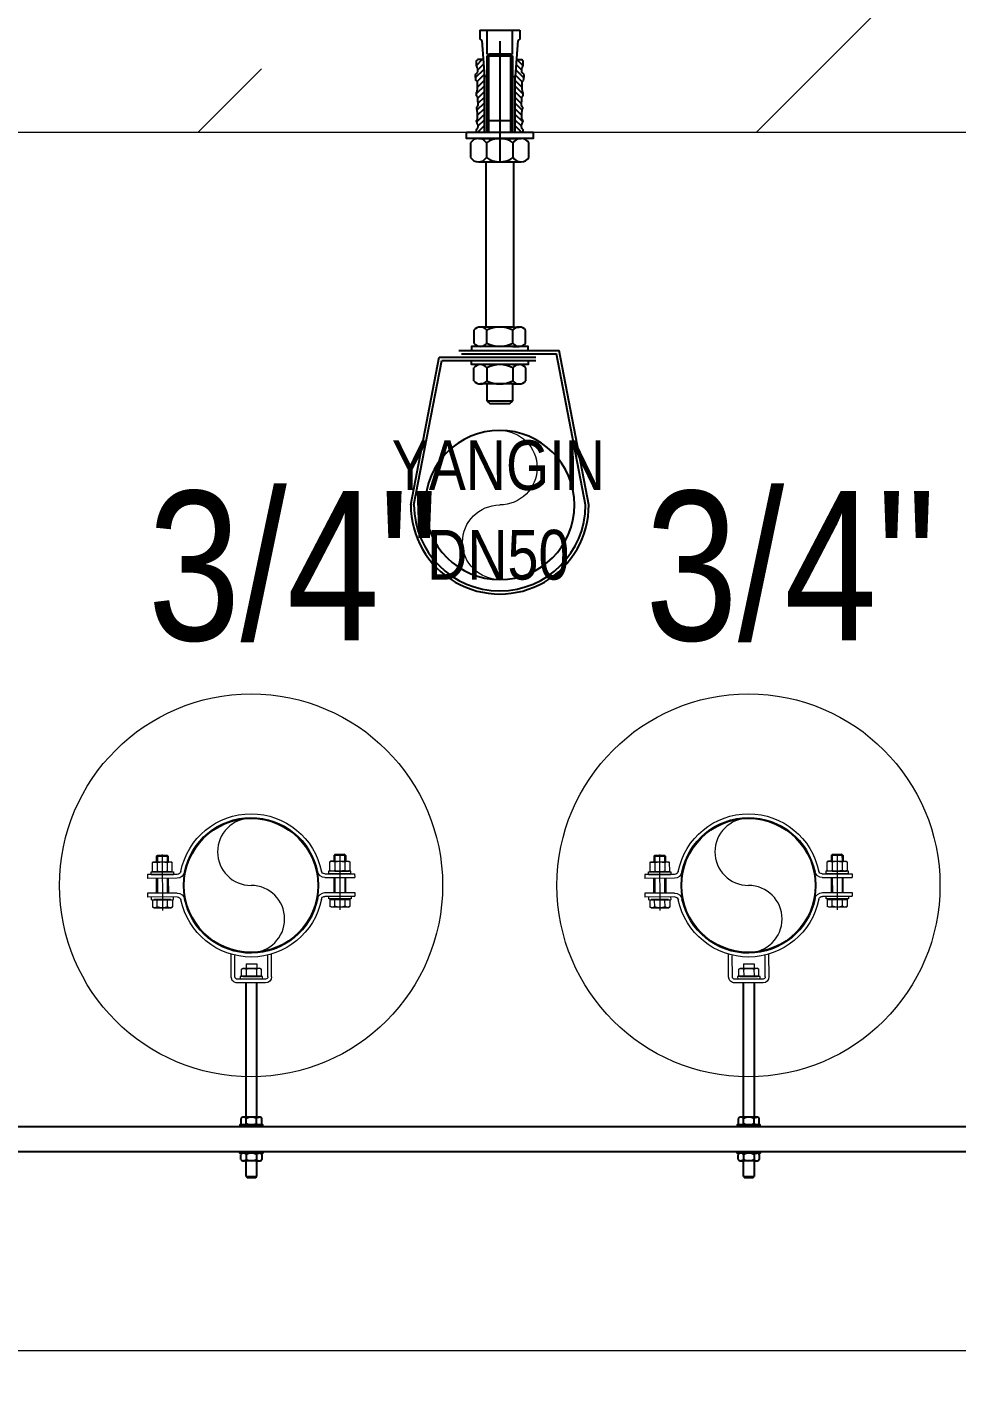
# Model space of a CAD drawing. Header units: centimetres. Extents: x 394264 to 551709, y 50011 to 59011.
# Drawn here: x 520442.4 to 520479.8, y 54952.6 to 55007.3 of the extents above; entities that cross this region are included whole.
import ezdxf
from ezdxf.enums import TextEntityAlignment as Align

# ---------------------------------------------------------------- set-up
doc = ezdxf.new("R2010")
doc.units = ezdxf.units.CM
doc.linetypes.add('DASHDOT', pattern=[25.4, 12.7, -6.35, 0, -6.35])
doc.linetypes.add('HIDDEN', pattern=[9.525, 6.35, -3.175])
doc.layers.get('0').update_dxf_attribs({"lineweight": 9})
for name, color, linetype, lineweight in [('-M-ISSO-FCU-IS', 241, '0-IG_LINE', 30), ('-M-ISSO-FCU-ISD', 81, '0-ID_LINE', 30), ('-M-YNGN-ZON4', 3, 'SP', 30), ('-PROFIL', 1, 'Continuous', 15), ('0-KRCN-MİMARİ-170326', 8, 'Continuous', 9), ('AS_TA_BETONARME', 5, 'Continuous', 9), ('AS_TA_TARAMA', 8, 'Continuous', 9)]:
    doc.layers.add(name, color=color, linetype=linetype, lineweight=lineweight)
for name, color, linetype in [('-M-ISSO-KELEPCE', 165, 'Continuous'), ('-M-PIPE HEATING RADIATOR RISER', 7, 'Continuous'), ('-M-SPRINKLER PIPE', 230, 'YANGIN'), ('-ROT', 7, 'Continuous'), ('-SOMUN+PUL', 1, 'Continuous'), ('0-KRCN-KELEPÇE', 165, 'Continuous'), ('_DPANTET-MP-05-90605', 8, 'Continuous'), ('T-DETAY-ASKI', 1, 'Continuous')]:
    doc.layers.add(name, color=color, linetype=linetype)
doc.styles.add('BORU', font='tahoma.ttf', dxfattribs={"width": 0.5})
doc.styles.add('CIZGI', font='tahoma.ttf', dxfattribs={"width": 0.8, "oblique": 20})
doc.styles.add('North service road proposed ac pipe sections$0$Standard', font='arial.ttf')
doc.styles.get("Standard").update_dxf_attribs({"font": 'arial.ttf'})
doc.linetypes.add('0-ID_LINE', pattern='A,100,-1.5,["ID",BORU,S=9,R=0,X=0,Y=-4.5],-15', length=116.5)
doc.linetypes.add('0-IG_LINE', pattern='A,100,-1.5,["IG",BORU,S=9,R=0,X=0,Y=-4.5],-15', length=116.5)
doc.linetypes.add('SP', pattern='A,2,-0.1,["SP",CIZGI,S=0.14,R=0.2,X=0,Y=-0.07],-0.255', length=2.355)
doc.linetypes.add('YANGIN', pattern='A,16,-0.2,["Y",Standard,S=1,R=0,X=-0.1,Y=-0.5],-1', length=17.2)

# ---------------------------------------------------------------- blocks, each defined once
blk = doc.blocks.new('G$CE936221F')
at = {"layer": 'AS_TA_TARAMA', "transparency": 33554687}
h = blk.add_hatch(dxfattribs=at)
h.set_pattern_fill('ANSI33', color=256, scale=2.5, angle=180)
h.set_pattern_definition([(45, (-451004.754, -85811.2), (-11.22532015, 11.22532015), []), (45, (-450993.529, -85811.2), (-11.22532015, 11.22532015), [7.9375, -3.96875])])
h.paths.add_polyline_path([(914, -450), (884, -450), (884, -25), (334, -25), (334, -450), (304, -450), (304, -500), (914, -500)])
h.paths.add_polyline_path([(844, -75), (844, -340), (374, -340), (374, -75)], flags=16)
h.paths.add_polyline_path([(374, -370), (844, -370), (844, -450), (374, -450)], flags=16)
h.paths.add_polyline_path([(664, -75), (634, -75), (634, -340), (664, -340)], flags=0)
at = {"layer": 'AS_TA_BETONARME'}
blk.add_lwpolyline([(374, -75), (844, -75), (844, -340), (374, -340)], close=True, dxfattribs=at)
blk = doc.blocks.new('*U90')
at = {"layer": '-M-PIPE HEATING RADIATOR RISER', "color": 8, "lineweight": 9}
blk.add_circle((0, 0), 3.85, dxfattribs=at)
at = {"layer": '-M-PIPE HEATING RADIATOR RISER', "color": 0, "lineweight": 25}
blk.add_circle((0, 0), 1.35, dxfattribs=at)
at = {"layer": '-M-PIPE HEATING RADIATOR RISER', "color": 8, "lineweight": 9}
for centre, start, end in [((0, 0.675), 90, 270), ((0, -0.675), 270, 90)]:
    blk.add_arc(centre, 0.675, start, end, dxfattribs=at)
blk = doc.blocks.new('*U88')
at = {"linetype": 'ByBlock', "lineweight": 15, "ltscale": 5}
for p, q in [((-1.904, 0.595), (-1.882, 0.618)), ((-1.904, 0.595), (-1.664, 0.595)), ((-1.882, 0.618), (-1.686, 0.618)), ((-1.686, 0.618), (-1.664, 0.595)), ((1.686, 0.618), (1.664, 0.595)), ((1.904, 0.595), (1.664, 0.595)), ((1.882, 0.618), (1.686, 0.618)), ((1.904, 0.595), (1.882, 0.618)), ((-2.009, 0.225), (-2.009, 0.279)), ((-2.009, 0.279), (-1.559, 0.279)), ((-1.967, 0.478), (-1.985, 0.468)), ((-1.985, 0.468), (-1.985, 0.29)), ((-1.967, 0.279), (-1.985, 0.29)), ((-1.884, 0.478), (-1.967, 0.478)), ((-1.884, 0.279), (-1.967, 0.279)), ((-1.683, 0.478), (-1.884, 0.478)), ((-1.884, 0.468), (-1.884, 0.29)), ((-1.683, 0.279), (-1.884, 0.279)), ((-1.683, 0.478), (-1.601, 0.478)), ((-1.683, 0.468), (-1.683, 0.29)), ((-1.683, 0.279), (-1.601, 0.279)), ((-1.601, 0.478), (-1.583, 0.468)), ((-1.601, 0.279), (-1.583, 0.29)), ((-1.583, 0.29), (-1.583, 0.468)), ((-1.559, 0.279), (-1.559, 0.225)), ((1.559, 0.279), (1.559, 0.225)), ((2.009, 0.279), (1.559, 0.279)), ((1.601, 0.478), (1.583, 0.468)), ((1.583, 0.29), (1.583, 0.468)), ((1.601, 0.279), (1.583, 0.29)), ((1.683, 0.478), (1.601, 0.478)), ((1.683, 0.279), (1.601, 0.279)), ((1.683, 0.478), (1.884, 0.478)), ((1.683, 0.468), (1.683, 0.29)), ((1.683, 0.279), (1.884, 0.279)), ((1.884, 0.478), (1.967, 0.478)), ((1.884, 0.468), (1.884, 0.29)), ((1.884, 0.279), (1.967, 0.279)), ((1.967, 0.478), (1.985, 0.468)), ((1.967, 0.279), (1.985, 0.29)), ((1.985, 0.468), (1.985, 0.29)), ((2.009, 0.225), (2.009, 0.279)), ((-2.009, -0.225), (-2.009, -0.279)), ((-1.559, -0.279), (-1.559, -0.225)), ((1.559, -0.279), (1.559, -0.225)), ((2.009, -0.225), (2.009, -0.279)), ((-2.009, -0.279), (-1.559, -0.279)), ((-1.583, -0.291), (-1.985, -0.291)), ((-1.985, -0.291), (-1.985, -0.428)), ((-1.956, -0.444), (-1.985, -0.428)), ((-1.612, -0.279), (-1.956, -0.279)), ((-1.956, -0.279), (-1.956, -0.291)), ((-1.956, -0.444), (-1.612, -0.444)), ((-1.888, -0.426), (-1.888, -0.291)), ((-1.68, -0.426), (-1.68, -0.291)), ((-1.612, -0.279), (-1.612, -0.291)), ((-1.612, -0.444), (-1.583, -0.428)), ((-1.583, -0.291), (-1.583, -0.428)), ((2.009, -0.279), (1.559, -0.279)), ((1.583, -0.291), (1.985, -0.291)), ((1.583, -0.291), (1.583, -0.428)), ((1.612, -0.444), (1.583, -0.428)), ((1.612, -0.279), (1.956, -0.279)), ((1.612, -0.279), (1.612, -0.291)), ((1.956, -0.444), (1.612, -0.444)), ((1.68, -0.426), (1.68, -0.291)), ((1.888, -0.426), (1.888, -0.291)), ((1.956, -0.279), (1.956, -0.291)), ((1.956, -0.444), (1.985, -0.428)), ((1.985, -0.291), (1.985, -0.428)), ((-0.225, -1.886), (-0.225, -1.832)), ((-0.225, -1.832), (0.225, -1.832)), ((-0.172, -1.667), (-0.201, -1.684)), ((-0.201, -1.82), (-0.201, -1.684)), ((0.201, -1.82), (-0.201, -1.82)), ((-0.172, -1.667), (0.172, -1.667)), ((-0.172, -1.832), (-0.172, -1.82)), ((0.172, -1.832), (-0.172, -1.832)), ((-0.104, -1.686), (-0.104, -1.82)), ((0.104, -1.686), (0.104, -1.82)), ((0.172, -1.667), (0.201, -1.684)), ((0.172, -1.832), (0.172, -1.82)), ((0.201, -1.82), (0.201, -1.684)), ((0.225, -1.832), (0.225, -1.886))]:
    blk.add_line(p, q, dxfattribs=at)
at = {"linetype": 'ByBlock', "lineweight": 15}
for p, q in [((-1.904, 0.595), (-1.904, 0.478)), ((-1.882, 0.618), (-1.882, 0.478)), ((-1.784, 0.63), (-1.784, -0.496)), ((-1.686, 0.618), (-1.686, 0.478)), ((-1.664, 0.595), (-1.664, 0.478)), ((1.664, 0.595), (1.664, 0.478)), ((1.686, 0.618), (1.686, 0.478)), ((1.784, 0.63), (1.784, -0.496)), ((1.882, 0.618), (1.882, 0.478)), ((1.904, 0.595), (1.904, 0.478)), ((-1.664, 0.478), (-1.904, 0.478)), ((1.664, 0.478), (1.904, 0.478)), ((-1.485, 0.225), (-2.083, 0.225)), ((-2.083, 0.225), (-2.083, 0.15)), ((-1.485, 0.15), (-2.083, 0.15)), ((-2.009, 0.225), (-1.559, 0.225)), ((1.485, 0.225), (2.083, 0.225)), ((1.485, 0.15), (2.083, 0.15)), ((2.009, 0.225), (1.559, 0.225)), ((2.083, 0.225), (2.083, 0.15)), ((-1.485, -0.15), (-2.083, -0.15)), ((-2.083, -0.15), (-2.083, -0.225)), ((-1.485, -0.225), (-2.083, -0.225)), ((1.485, -0.15), (2.083, -0.15)), ((1.485, -0.225), (2.083, -0.225)), ((2.083, -0.15), (2.083, -0.225)), ((-0.406, -1.841), (-0.406, -1.389)), ((-0.331, -1.841), (-0.331, -1.406)), ((0.331, -1.841), (0.331, -1.406)), ((0.406, -1.841), (0.406, -1.389)), ((-0.285, -1.886), (0.285, -1.886)), ((-0.285, -1.961), (0.285, -1.961))]:
    blk.add_line(p, q, dxfattribs=at)
at = {"linetype": 'ByBlock', "lineweight": 15, "ltscale": 0.1}
for p, q in [((-1.904, -0.155), (-1.904, 0.145)), ((-1.882, 0.145), (-1.882, -0.155)), ((-1.686, 0.145), (-1.686, -0.155)), ((-1.664, 0.145), (-1.664, -0.155)), ((1.664, 0.145), (1.664, -0.155)), ((1.686, 0.145), (1.686, -0.155)), ((1.882, 0.145), (1.882, -0.155)), ((1.904, -0.155), (1.904, 0.145))]:
    blk.add_line(p, q, dxfattribs=at)
at = {"linetype": 'Continuous', "lineweight": 15}
for p, q in [((-0.106, -1.576), (-0.106, -1.667)), ((0.106, -1.576), (0.106, -1.667))]:
    blk.add_line(p, q, dxfattribs=at)
at = {"lineweight": 15}
blk.add_line((0.106, -1.576), (-0.106, -1.576), dxfattribs=at)
at = {"linetype": 'ByBlock', "lineweight": 15}
for centre, radius, start, end in [((0, 0), 1.44, 11.3793, 169.0842), ((0, 0), 1.365, 11.3525, 168.6475), ((-1.485, 0.301), 0.0751, 270, 349.343), ((1.485, 0.301), 0.0751, 190.657, 270), ((-1.485, 0.301), 0.15, 270, 349.343), ((1.485, 0.301), 0.15, 190.657, 270), ((-1.485, -0.301), 0.15, 10.657, 90), ((-1.485, -0.301), 0.0751, 10.657, 90), ((0, 0), 1.365, 191.3525, 348.6475), ((1.485, -0.301), 0.15, 90, 169.343), ((1.485, -0.301), 0.0751, 90, 169.343), ((0, 0), 1.44, 191.3793, 348.6207), ((-0.285, -1.841), 0.12, 180, 270), ((-0.285, -1.841), 0.0451, 180, 270), ((0.285, -1.841), 0.0451, 270, 0), ((0.285, -1.841), 0.12, 270, 0)]:
    blk.add_arc(centre, radius, start, end, dxfattribs=at)
at = {"linetype": 'ByBlock', "lineweight": 15, "ltscale": 5}
for centre, radius, start, end in [((-1.935, 0.352), 0.126, 66.5785, 113.4215), ((-1.935, 0.406), 0.126, 246.5785, 293.4215), ((-1.784, -0.012), 0.49, 78.1657, 101.8343), ((-1.784, 0.77), 0.49, 258.1657, 281.8343), ((-1.633, 0.352), 0.126, 66.5785, 113.4215), ((-1.633, 0.406), 0.126, 246.5785, 293.4215), ((1.633, 0.352), 0.126, 66.5785, 113.4215), ((1.633, 0.406), 0.126, 246.5785, 293.4215), ((1.784, -0.012), 0.49, 78.1657, 101.8343), ((1.784, 0.77), 0.49, 258.1657, 281.8343), ((1.935, 0.352), 0.126, 66.5785, 113.4215), ((1.935, 0.406), 0.126, 246.5785, 293.4215), ((-1.937, -0.372), 0.0725, 228.0656, 311.9344), ((-1.784, -0.143), 0.301, 249.7925, 290.2075), ((-1.631, -0.372), 0.0725, 228.0656, 311.9344), ((1.631, -0.372), 0.0725, 228.0656, 311.9344), ((1.784, -0.143), 0.301, 249.7925, 290.2075), ((1.937, -0.372), 0.0725, 228.0656, 311.9344), ((-0.153, -1.74), 0.0725, 48.0656, 131.9344), ((0, -1.969), 0.301, 69.7925, 110.2075), ((0.153, -1.74), 0.0725, 48.0656, 131.9344)]:
    blk.add_arc(centre, radius, start, end, dxfattribs=at)
blk = doc.blocks.new('*U93')
at = {"layer": '-PROFIL', "linetype": 'Continuous'}
blk.add_line((-1.75, -82.713), (51.85, -82.713), dxfattribs=at)
at = {"layer": '-SOMUN+PUL'}
for p, q in [((-1.75, -78.213), (51.85, -78.213)), ((-1.75, -78.713), (51.85, -78.713))]:
    blk.add_line(p, q, dxfattribs=at)
blk = doc.blocks.new('*U99')
at = {"color": 0, "linetype": 'Continuous', "lineweight": 25}
blk.add_circle((0, 0), 3, dxfattribs=at)
at = {"color": 8, "linetype": 'Continuous', "lineweight": 5}
for centre, start, end in [((0, 1.5), 90, 270), ((0, -1.5), 270, 90)]:
    blk.add_arc(centre, 1.5, start, end, dxfattribs=at)
blk = doc.blocks.new('G$CC6CD354C')
at = {"linetype": 'HIDDEN', "ltscale": 3}
h = blk.add_hatch(dxfattribs=at)
h.set_pattern_fill('ANSI31', color=1, scale=1.285716, angle=90, style=0)
h.set_pattern_definition([(45, (49.41988, -725.72744), (0.113642327, -0.113642327), [])])
h.paths.add_polyline_path([(-0.621, 3.433), (-0.669, 4.103), (-0.68, 4.114), (-0.892, 4.114), (-0.892, 4.105), (-0.898, 4.099), (-0.904, 4.093), (-0.904, 4.087), (-0.922, 4.087), (-0.922, 4.081), (-0.928, 4.081), (-0.928, 4.07), (-0.934, 4.064), (-0.934, 3.863), (-0.928, 3.857), (-0.928, 3.84), (-0.916, 3.816), (-0.916, 3.804), (-0.91, 3.798), (-0.91, 3.792), (-0.904, 3.787), (-0.904, 3.781), (-0.898, 3.775), (-0.892, 3.769), (-0.892, 3.763), (-0.886, 3.757), (-0.886, 3.745), (-0.881, 3.739), (-0.881, 3.663), (-0.886, 3.639), (-0.886, 3.621), (-0.892, 3.61), (-0.892, 3.598), (-0.898, 3.598), (-0.898, 3.592), (-0.904, 3.586), (-0.916, 3.574), (-0.922, 3.568), (-0.928, 3.562), (-0.934, 3.557), (-0.939, 3.551), (-0.945, 3.551), (-0.945, 3.545), (-0.951, 3.545), (-0.957, 3.539), (-0.963, 3.533), (-0.969, 3.527), (-0.975, 3.521), (-0.975, 3.515), (-0.981, 3.509), (-0.981, 3.409), (-0.969, 3.386), (-0.969, 3.362), (-0.963, 3.356), (-0.963, 3.309), (-0.957, 3.303), (-0.957, 3.279), (-0.951, 3.274), (-0.951, 3.268), (-0.939, 3.256), (-0.916, 3.238), (-0.91, 3.238), (-0.904, 3.232), (-0.898, 3.226), (-0.898, 2.967), (-0.91, 2.825), (-0.916, 2.819), (-0.922, 2.814), (-0.922, 2.808), (-0.928, 2.808), (-0.928, 2.802), (-0.934, 2.796), (-0.934, 2.66), (-0.928, 2.66), (-0.928, 2.654), (-0.922, 2.648), (-0.922, 2.637), (-0.916, 2.631), (-0.916, 2.625), (-0.898, 2.625), (-0.898, 2.619), (-0.886, 2.59), (-0.881, 2.472), (-0.869, 2.354), (-0.869, 2.283), (-0.875, 2.277), (-0.875, 2.271), (-0.881, 2.265), (-0.881, 2.259), (-0.886, 2.253), (-0.892, 2.23), (-0.898, 2.224), (-0.904, 2.218), (-0.91, 2.218), (-0.916, 2.212), (-0.916, 2.206), (-0.922, 2.206), (-0.922, 2.124), (-0.91, 2.124), (-0.91, 2.118), (-0.904, 2.112), (-0.904, 2.088), (-0.892, 1.947), (-0.892, 1.74), (-0.898, 1.735), (-0.898, 1.705), (-0.904, 1.699), (-0.904, 1.693), (-0.916, 1.681), (-0.922, 1.676), (-0.928, 1.676), (-0.934, 1.67), (-0.934, 1.628), (-0.928, 1.617), (-0.928, 1.605), (-0.922, 1.605), (-0.922, 1.593), (-0.916, 1.587), (-0.916, 1.564), (-0.904, 1.54), (-0.898, 1.534), (-0.898, 1.522), (-0.892, 1.522), (-0.892, 1.516), (-0.886, 1.51), (-0.886, 1.505), (-0.881, 1.499), (-0.881, 1.493), (-0.875, 1.487), (-0.869, 1.487), (-0.869, 1.422), (-0.875, 1.422), (-0.875, 1.393), (-0.881, 1.387), (-0.881, 1.375), (-0.886, 1.363), (-0.886, 1.351), (-0.892, 1.351), (-0.892, 1.339), (-0.898, 1.339), (-0.904, 1.334), (-0.916, 1.322), (-0.922, 1.316), (-0.943, 1.295), (-0.943, 1.2), (-0.621, 1.2)])
h = blk.add_hatch(dxfattribs=at)
h.set_pattern_fill('ANSI31', color=1, scale=1.285716, angle=90, style=0)
h.set_pattern_definition([(135, (-49.82004, -725.72744), (-0.113642327, -0.113642327), [])])
h.paths.add_polyline_path([(0.621, 3.433), (0.669, 4.103), (0.68, 4.114), (0.892, 4.114), (0.892, 4.105), (0.898, 4.099), (0.904, 4.093), (0.904, 4.087), (0.922, 4.087), (0.922, 4.081), (0.928, 4.081), (0.928, 4.07), (0.934, 4.064), (0.934, 3.863), (0.928, 3.857), (0.928, 3.84), (0.916, 3.816), (0.916, 3.804), (0.91, 3.798), (0.91, 3.792), (0.904, 3.787), (0.904, 3.781), (0.898, 3.775), (0.892, 3.769), (0.892, 3.763), (0.886, 3.757), (0.886, 3.745), (0.881, 3.739), (0.881, 3.663), (0.886, 3.639), (0.886, 3.621), (0.892, 3.61), (0.892, 3.598), (0.898, 3.598), (0.898, 3.592), (0.904, 3.586), (0.916, 3.574), (0.922, 3.568), (0.928, 3.562), (0.934, 3.557), (0.939, 3.551), (0.945, 3.551), (0.945, 3.545), (0.951, 3.545), (0.957, 3.539), (0.963, 3.533), (0.969, 3.527), (0.975, 3.521), (0.975, 3.515), (0.981, 3.509), (0.981, 3.409), (0.969, 3.386), (0.969, 3.362), (0.963, 3.356), (0.963, 3.309), (0.957, 3.303), (0.957, 3.279), (0.951, 3.274), (0.951, 3.268), (0.939, 3.256), (0.916, 3.238), (0.91, 3.238), (0.904, 3.232), (0.898, 3.226), (0.898, 2.967), (0.91, 2.825), (0.916, 2.819), (0.922, 2.814), (0.922, 2.808), (0.928, 2.808), (0.928, 2.802), (0.934, 2.796), (0.934, 2.66), (0.928, 2.66), (0.928, 2.654), (0.922, 2.648), (0.922, 2.637), (0.916, 2.631), (0.916, 2.625), (0.898, 2.625), (0.898, 2.619), (0.886, 2.59), (0.881, 2.472), (0.869, 2.354), (0.869, 2.283), (0.875, 2.277), (0.875, 2.271), (0.881, 2.265), (0.881, 2.259), (0.886, 2.253), (0.892, 2.23), (0.898, 2.224), (0.904, 2.218), (0.91, 2.218), (0.916, 2.212), (0.916, 2.206), (0.922, 2.206), (0.922, 2.124), (0.91, 2.124), (0.91, 2.118), (0.904, 2.112), (0.904, 2.088), (0.892, 1.947), (0.892, 1.74), (0.898, 1.735), (0.898, 1.705), (0.904, 1.699), (0.904, 1.693), (0.916, 1.681), (0.922, 1.676), (0.928, 1.676), (0.934, 1.67), (0.934, 1.628), (0.928, 1.617), (0.928, 1.605), (0.922, 1.605), (0.922, 1.593), (0.916, 1.587), (0.916, 1.564), (0.904, 1.54), (0.898, 1.534), (0.898, 1.522), (0.892, 1.522), (0.892, 1.516), (0.886, 1.51), (0.886, 1.505), (0.881, 1.499), (0.881, 1.493), (0.875, 1.487), (0.869, 1.487), (0.869, 1.422), (0.875, 1.422), (0.875, 1.393), (0.881, 1.387), (0.881, 1.375), (0.886, 1.363), (0.886, 1.351), (0.892, 1.351), (0.892, 1.339), (0.898, 1.339), (0.904, 1.334), (0.916, 1.322), (0.922, 1.316), (0.943, 1.295), (0.943, 1.2), (0.621, 1.2)])
at = {"layer": '-ROT', "color": 9}
for p, q in [((-0.514, 4.266), (0.514, 4.266)), ((-0.443, 1.2), (-0.443, 4.338)), ((0.443, 1.2), (0.443, 4.338))]:
    blk.add_line(p, q, dxfattribs=at)
at = {"layer": '-SOMUN+PUL'}
for p, q in [((-1.173, 0.764), (-1.173, 0.179)), ((-0.856, 0.943), (0.856, 0.943)), ((-0.539, 0.764), (-0.539, 0.179)), ((0.539, 0.179), (0.539, 0.764)), ((1.173, 0.179), (1.173, 0.764)), ((-0.856, 0), (0.856, 0))]:
    blk.add_line(p, q, dxfattribs=at)
blk.add_lwpolyline([(-1.345, 1.2), (1.345, 1.2), (1.345, 0.943), (-1.345, 0.943)], close=True, dxfattribs=at)
for centre, radius, start, end in [((-0.856, 0.572), 0.371, 31.1053, 148.8947), ((0, 0.046), 0.898, 53.1316, 126.8684), ((0.856, 0.572), 0.371, 31.1053, 148.8947), ((-0.856, 0.371), 0.371, 211.1053, 328.8947), ((0, 0.897), 0.898, 233.1316, 306.8684), ((0.856, 0.371), 0.371, 211.1053, 328.8947)]:
    blk.add_arc(centre, radius, start, end, dxfattribs=at)
at = {"linetype": 'HIDDEN', "ltscale": 3}
for p, q in [((-0.808, 5.291), (-0.808, 4.935)), ((-0.808, 5.291), (0.808, 5.291)), ((-0.808, 4.935), (-0.724, 4.886)), ((-0.514, 4.338), (-0.514, 5.291)), ((0.514, 4.338), (0.514, 5.291)), ((0.808, 4.935), (0.724, 4.886)), ((0.808, 5.291), (0.808, 4.935)), ((-0.724, 4.886), (-0.621, 3.433)), ((0.724, 4.886), (0.621, 3.433)), ((-0.514, 3.433), (-0.621, 3.433)), ((0.514, 3.433), (0.621, 3.433)), ((0.514, 1.65), (-0.514, 1.65))]:
    blk.add_line(p, q, dxfattribs=at)
at = {"color": 9, "linetype": 'DASHDOT', "ltscale": 0.5}
blk.add_line((0, 4.852), (0, 0), dxfattribs=at)
at = {"color": 7, "linetype": 'HIDDEN', "ltscale": 3}
for p, q in [((-0.934, 4.064), (-0.928, 4.07)), ((-0.934, 3.863), (-0.934, 4.064)), ((-0.928, 3.857), (-0.934, 3.863)), ((-0.928, 4.081), (-0.922, 4.081)), ((-0.928, 4.07), (-0.928, 4.081)), ((-0.928, 3.84), (-0.928, 3.857)), ((-0.916, 3.816), (-0.928, 3.84)), ((-0.922, 4.087), (-0.904, 4.087)), ((-0.922, 4.081), (-0.922, 4.087)), ((-0.904, 4.093), (-0.898, 4.099)), ((-0.904, 4.087), (-0.904, 4.093)), ((-0.898, 4.099), (-0.892, 4.105)), ((-0.669, 4.114), (-0.892, 4.114)), ((-0.892, 4.105), (-0.892, 4.114)), ((0.669, 4.114), (0.892, 4.114)), ((0.892, 4.105), (0.892, 4.114)), ((0.898, 4.099), (0.892, 4.105)), ((0.904, 4.093), (0.898, 4.099)), ((0.904, 4.087), (0.904, 4.093)), ((0.922, 4.087), (0.904, 4.087)), ((0.916, 3.816), (0.928, 3.84)), ((0.922, 4.081), (0.922, 4.087)), ((0.928, 4.081), (0.922, 4.081)), ((0.928, 4.07), (0.928, 4.081)), ((0.934, 4.064), (0.928, 4.07)), ((0.928, 3.857), (0.934, 3.863)), ((0.928, 3.84), (0.928, 3.857)), ((0.934, 3.863), (0.934, 4.064)), ((-0.981, 3.509), (-0.975, 3.515)), ((-0.981, 3.409), (-0.981, 3.509)), ((-0.969, 3.386), (-0.981, 3.409)), ((-0.969, 3.386), (-0.981, 3.409)), ((-0.975, 3.521), (-0.969, 3.527)), ((-0.975, 3.521), (-0.969, 3.527)), ((-0.975, 3.515), (-0.975, 3.521)), ((-0.969, 3.527), (-0.963, 3.533)), ((-0.969, 3.527), (-0.963, 3.533)), ((-0.969, 3.362), (-0.969, 3.386)), ((-0.969, 3.362), (-0.969, 3.386)), ((-0.963, 3.356), (-0.969, 3.362)), ((-0.963, 3.356), (-0.969, 3.362)), ((-0.963, 3.533), (-0.957, 3.539)), ((-0.963, 3.533), (-0.957, 3.539)), ((-0.963, 3.309), (-0.963, 3.356)), ((-0.963, 3.309), (-0.963, 3.356)), ((-0.957, 3.303), (-0.963, 3.309)), ((-0.957, 3.303), (-0.963, 3.309)), ((-0.957, 3.539), (-0.951, 3.545)), ((-0.957, 3.539), (-0.951, 3.545)), ((-0.957, 3.279), (-0.957, 3.303)), ((-0.957, 3.279), (-0.957, 3.303)), ((-0.951, 3.274), (-0.957, 3.279)), ((-0.951, 3.274), (-0.957, 3.279)), ((-0.951, 3.545), (-0.945, 3.545)), ((-0.951, 3.545), (-0.945, 3.545)), ((-0.945, 3.551), (-0.939, 3.551)), ((-0.945, 3.545), (-0.945, 3.551)), ((-0.945, 3.551), (-0.939, 3.551)), ((-0.945, 3.545), (-0.945, 3.551)), ((-0.939, 3.551), (-0.934, 3.557)), ((-0.939, 3.551), (-0.934, 3.557)), ((-0.934, 3.557), (-0.928, 3.562)), ((-0.934, 3.557), (-0.928, 3.562)), ((-0.928, 3.562), (-0.922, 3.568)), ((-0.928, 3.562), (-0.922, 3.568)), ((-0.922, 3.568), (-0.916, 3.574)), ((-0.916, 3.804), (-0.916, 3.816)), ((-0.91, 3.798), (-0.916, 3.804)), ((-0.916, 3.574), (-0.904, 3.586)), ((-0.91, 3.792), (-0.91, 3.798)), ((-0.904, 3.787), (-0.91, 3.792)), ((-0.904, 3.781), (-0.904, 3.787)), ((-0.898, 3.775), (-0.904, 3.781)), ((-0.904, 3.586), (-0.898, 3.592)), ((-0.892, 3.769), (-0.898, 3.775)), ((-0.898, 3.598), (-0.892, 3.598)), ((-0.898, 3.592), (-0.898, 3.598)), ((-0.892, 3.763), (-0.892, 3.769)), ((-0.886, 3.757), (-0.892, 3.763)), ((-0.892, 3.61), (-0.886, 3.621)), ((-0.892, 3.598), (-0.892, 3.61)), ((-0.886, 3.745), (-0.886, 3.757)), ((-0.881, 3.739), (-0.886, 3.745)), ((-0.886, 3.639), (-0.881, 3.663)), ((-0.886, 3.621), (-0.886, 3.639)), ((-0.881, 3.663), (-0.881, 3.739)), ((-0.621, 1.2), (-0.621, 3.433)), ((-0.621, 3.433), (-0.621, 1.2)), ((-0.621, 1.2), (-0.621, 3.433)), ((0.621, 1.2), (0.621, 3.433)), ((0.881, 3.739), (0.886, 3.745)), ((0.881, 3.663), (0.881, 3.739)), ((0.886, 3.639), (0.881, 3.663)), ((0.886, 3.757), (0.892, 3.763)), ((0.886, 3.745), (0.886, 3.757)), ((0.886, 3.621), (0.886, 3.639)), ((0.892, 3.61), (0.886, 3.621)), ((0.892, 3.769), (0.898, 3.775)), ((0.892, 3.763), (0.892, 3.769)), ((0.892, 3.598), (0.892, 3.61)), ((0.898, 3.598), (0.892, 3.598)), ((0.898, 3.775), (0.904, 3.781)), ((0.898, 3.592), (0.898, 3.598)), ((0.904, 3.586), (0.898, 3.592)), ((0.904, 3.787), (0.91, 3.792)), ((0.904, 3.781), (0.904, 3.787)), ((0.916, 3.574), (0.904, 3.586)), ((0.91, 3.798), (0.916, 3.804)), ((0.91, 3.792), (0.91, 3.798)), ((0.916, 3.804), (0.916, 3.816)), ((0.922, 3.568), (0.916, 3.574)), ((0.928, 3.562), (0.922, 3.568)), ((0.934, 3.557), (0.928, 3.562)), ((0.939, 3.551), (0.934, 3.557)), ((0.945, 3.551), (0.939, 3.551)), ((0.945, 3.545), (0.945, 3.551)), ((0.951, 3.545), (0.945, 3.545)), ((0.957, 3.539), (0.951, 3.545)), ((0.951, 3.274), (0.957, 3.279)), ((0.963, 3.533), (0.957, 3.539)), ((0.957, 3.303), (0.963, 3.309)), ((0.957, 3.279), (0.957, 3.303)), ((0.969, 3.527), (0.963, 3.533)), ((0.963, 3.356), (0.969, 3.362)), ((0.963, 3.309), (0.963, 3.356)), ((0.975, 3.521), (0.969, 3.527)), ((0.969, 3.386), (0.981, 3.409)), ((0.969, 3.362), (0.969, 3.386)), ((0.975, 3.515), (0.975, 3.521)), ((0.981, 3.509), (0.975, 3.515)), ((0.981, 3.409), (0.981, 3.509)), ((-0.951, 3.268), (-0.951, 3.274)), ((-0.951, 3.268), (-0.951, 3.274)), ((-0.939, 3.256), (-0.951, 3.268)), ((-0.939, 3.256), (-0.951, 3.268)), ((-0.916, 3.238), (-0.939, 3.256)), ((-0.916, 3.238), (-0.939, 3.256)), ((-0.934, 2.796), (-0.928, 2.802)), ((-0.934, 2.66), (-0.934, 2.796)), ((-0.928, 2.808), (-0.922, 2.808)), ((-0.928, 2.802), (-0.928, 2.808)), ((-0.922, 2.814), (-0.916, 2.819)), ((-0.922, 2.808), (-0.922, 2.814)), ((-0.91, 3.238), (-0.916, 3.238)), ((-0.91, 3.238), (-0.916, 3.238)), ((-0.916, 2.819), (-0.91, 2.825)), ((-0.904, 3.232), (-0.91, 3.238)), ((-0.904, 3.232), (-0.91, 3.238)), ((-0.91, 2.825), (-0.898, 2.967)), ((-0.898, 3.226), (-0.904, 3.232)), ((-0.898, 3.226), (-0.904, 3.232)), ((-0.898, 2.967), (-0.898, 3.226)), ((-0.898, 2.967), (-0.898, 3.226)), ((0.898, 3.226), (0.904, 3.232)), ((0.898, 2.967), (0.898, 3.226)), ((0.91, 2.825), (0.898, 2.967)), ((0.904, 3.232), (0.91, 3.238)), ((0.91, 3.238), (0.916, 3.238)), ((0.916, 2.819), (0.91, 2.825)), ((0.916, 3.238), (0.939, 3.256)), ((0.922, 2.814), (0.916, 2.819)), ((0.922, 2.808), (0.922, 2.814)), ((0.928, 2.808), (0.922, 2.808)), ((0.928, 2.802), (0.928, 2.808)), ((0.934, 2.796), (0.928, 2.802)), ((0.934, 2.66), (0.934, 2.796)), ((0.939, 3.256), (0.951, 3.268)), ((0.951, 3.268), (0.951, 3.274)), ((-0.928, 2.66), (-0.934, 2.66)), ((-0.928, 2.654), (-0.928, 2.66)), ((-0.922, 2.648), (-0.928, 2.654)), ((-0.922, 2.637), (-0.922, 2.648)), ((-0.916, 2.631), (-0.922, 2.637)), ((-0.922, 2.206), (-0.916, 2.206)), ((-0.922, 2.124), (-0.922, 2.206)), ((-0.916, 2.625), (-0.916, 2.631)), ((-0.898, 2.625), (-0.916, 2.625)), ((-0.916, 2.212), (-0.91, 2.218)), ((-0.916, 2.206), (-0.916, 2.212)), ((-0.91, 2.218), (-0.904, 2.218)), ((-0.904, 2.218), (-0.898, 2.224)), ((-0.898, 2.619), (-0.898, 2.625)), ((-0.886, 2.59), (-0.898, 2.619)), ((-0.898, 2.224), (-0.892, 2.23)), ((-0.892, 2.23), (-0.886, 2.253)), ((-0.881, 2.472), (-0.886, 2.59)), ((-0.886, 2.253), (-0.881, 2.259)), ((-0.869, 2.354), (-0.881, 2.472)), ((-0.881, 2.265), (-0.875, 2.271)), ((-0.881, 2.259), (-0.881, 2.265)), ((-0.875, 2.277), (-0.869, 2.283)), ((-0.875, 2.271), (-0.875, 2.277)), ((-0.869, 2.283), (-0.869, 2.354)), ((0.869, 2.354), (0.881, 2.472)), ((0.869, 2.283), (0.869, 2.354)), ((0.875, 2.277), (0.869, 2.283)), ((0.875, 2.271), (0.875, 2.277)), ((0.881, 2.265), (0.875, 2.271)), ((0.881, 2.472), (0.886, 2.59)), ((0.881, 2.259), (0.881, 2.265)), ((0.886, 2.253), (0.881, 2.259)), ((0.886, 2.59), (0.898, 2.619)), ((0.892, 2.23), (0.886, 2.253)), ((0.898, 2.224), (0.892, 2.23)), ((0.898, 2.619), (0.898, 2.625)), ((0.898, 2.625), (0.916, 2.625)), ((0.904, 2.218), (0.898, 2.224)), ((0.91, 2.218), (0.904, 2.218)), ((0.916, 2.212), (0.91, 2.218)), ((0.916, 2.631), (0.922, 2.637)), ((0.916, 2.625), (0.916, 2.631)), ((0.916, 2.206), (0.916, 2.212)), ((0.922, 2.206), (0.916, 2.206)), ((0.922, 2.648), (0.928, 2.654)), ((0.922, 2.637), (0.922, 2.648)), ((0.922, 2.124), (0.922, 2.206)), ((0.928, 2.654), (0.928, 2.66)), ((0.928, 2.66), (0.934, 2.66)), ((-0.934, 1.67), (-0.928, 1.676)), ((-0.934, 1.628), (-0.934, 1.67)), ((-0.928, 1.676), (-0.922, 1.676)), ((-0.91, 2.124), (-0.922, 2.124)), ((-0.922, 1.676), (-0.916, 1.681)), ((-0.916, 1.681), (-0.904, 1.693)), ((-0.91, 2.118), (-0.91, 2.124)), ((-0.904, 2.112), (-0.91, 2.118)), ((-0.904, 2.088), (-0.904, 2.112)), ((-0.892, 1.947), (-0.904, 2.088)), ((-0.904, 1.699), (-0.898, 1.705)), ((-0.904, 1.693), (-0.904, 1.699)), ((-0.898, 1.735), (-0.892, 1.74)), ((-0.898, 1.705), (-0.898, 1.735)), ((-0.892, 1.74), (-0.892, 1.947)), ((0.892, 1.947), (0.904, 2.088)), ((0.892, 1.74), (0.892, 1.947)), ((0.898, 1.735), (0.892, 1.74)), ((0.898, 1.705), (0.898, 1.735)), ((0.904, 1.699), (0.898, 1.705)), ((0.904, 2.112), (0.91, 2.118)), ((0.904, 2.088), (0.904, 2.112)), ((0.904, 1.693), (0.904, 1.699)), ((0.916, 1.681), (0.904, 1.693)), ((0.91, 2.118), (0.91, 2.124)), ((0.91, 2.124), (0.922, 2.124)), ((0.922, 1.676), (0.916, 1.681)), ((0.928, 1.676), (0.922, 1.676)), ((0.934, 1.67), (0.928, 1.676)), ((0.934, 1.628), (0.934, 1.67)), ((-0.943, 1.295), (-0.922, 1.316)), ((-0.943, 1.2), (-0.943, 1.295)), ((-0.928, 1.617), (-0.934, 1.628)), ((-0.928, 1.605), (-0.928, 1.617)), ((-0.922, 1.605), (-0.928, 1.605)), ((-0.922, 1.593), (-0.922, 1.605)), ((-0.916, 1.587), (-0.922, 1.593)), ((-0.922, 1.316), (-0.916, 1.322)), ((-0.916, 1.564), (-0.916, 1.587)), ((-0.904, 1.54), (-0.916, 1.564)), ((-0.916, 1.322), (-0.904, 1.334)), ((-0.898, 1.534), (-0.904, 1.54)), ((-0.904, 1.334), (-0.898, 1.339)), ((-0.898, 1.522), (-0.898, 1.534)), ((-0.892, 1.522), (-0.898, 1.522)), ((-0.898, 1.339), (-0.892, 1.339)), ((-0.892, 1.516), (-0.892, 1.522)), ((-0.886, 1.51), (-0.892, 1.516)), ((-0.892, 1.351), (-0.886, 1.351)), ((-0.892, 1.339), (-0.892, 1.351)), ((-0.886, 1.505), (-0.886, 1.51)), ((-0.881, 1.499), (-0.886, 1.505)), ((-0.886, 1.363), (-0.881, 1.375)), ((-0.886, 1.351), (-0.886, 1.363)), ((-0.881, 1.493), (-0.881, 1.499)), ((-0.875, 1.487), (-0.881, 1.493)), ((-0.881, 1.387), (-0.875, 1.393)), ((-0.881, 1.375), (-0.881, 1.387)), ((-0.869, 1.487), (-0.875, 1.487)), ((-0.875, 1.422), (-0.869, 1.422)), ((-0.875, 1.393), (-0.875, 1.422)), ((-0.869, 1.422), (-0.869, 1.487)), ((0.869, 1.422), (0.869, 1.487)), ((0.869, 1.487), (0.875, 1.487)), ((0.875, 1.422), (0.869, 1.422)), ((0.875, 1.487), (0.881, 1.493)), ((0.875, 1.393), (0.875, 1.422)), ((0.881, 1.387), (0.875, 1.393)), ((0.881, 1.499), (0.886, 1.505)), ((0.881, 1.493), (0.881, 1.499)), ((0.881, 1.375), (0.881, 1.387)), ((0.886, 1.363), (0.881, 1.375)), ((0.886, 1.51), (0.892, 1.516)), ((0.886, 1.505), (0.886, 1.51)), ((0.886, 1.351), (0.886, 1.363)), ((0.892, 1.351), (0.886, 1.351)), ((0.892, 1.516), (0.892, 1.522)), ((0.892, 1.522), (0.898, 1.522)), ((0.892, 1.339), (0.892, 1.351)), ((0.898, 1.339), (0.892, 1.339)), ((0.898, 1.534), (0.904, 1.54)), ((0.898, 1.522), (0.898, 1.534)), ((0.904, 1.334), (0.898, 1.339)), ((0.904, 1.54), (0.916, 1.564)), ((0.916, 1.322), (0.904, 1.334)), ((0.916, 1.587), (0.922, 1.593)), ((0.916, 1.564), (0.916, 1.587)), ((0.922, 1.316), (0.916, 1.322)), ((0.922, 1.593), (0.922, 1.605)), ((0.922, 1.605), (0.928, 1.605)), ((0.943, 1.295), (0.922, 1.316)), ((0.928, 1.617), (0.934, 1.628)), ((0.928, 1.605), (0.928, 1.617)), ((0.943, 1.2), (0.943, 1.295))]:
    blk.add_line(p, q, dxfattribs=at)
at = {"color": 0}
for p, q in [((-0.669, 4.103), (-0.68, 4.114)), ((0.669, 4.103), (0.68, 4.114))]:
    blk.add_line(p, q, dxfattribs=at)
for p, q in [((-0.514, 1.2), (-0.514, 4.266)), ((0.514, 4.266), (0.514, 1.2))]:
    blk.add_line(p, q)
at = {"layer": '_DPANTET-MP-05-90605'}
for p, q in [((-0.443, 4.338), (-0.514, 4.266)), ((0.443, 4.338), (-0.443, 4.338)), ((0.514, 4.266), (0.443, 4.338))]:
    blk.add_line(p, q, dxfattribs=at)
blk = doc.blocks.new('*U96')
at = {"layer": 'T-DETAY-ASKI', "linetype": 'ByBlock'}
for p, q in [((-0.55, -46.936, 0), (-0.55, -40.291, 0)), ((0.55, -40.291, 0), (0.55, -46.936, 0)), ((-0.519, -46.936, 0), (-0.779, -46.936, 0)), ((0.52, -46.936, 0), (-0.519, -46.936, 0)), ((0.52, -46.936, 0), (0.78, -46.936, 0)), ((-1.039, -47.066, 0), (-1.039, -47.586, 0)), ((-0.519, -47.586, 0), (-0.519, -47.066, 0)), ((0.52, -47.586, 0), (0.52, -47.066, 0)), ((1.04, -47.586, 0), (1.04, -47.066, 0)), ((-1.646, -47.878, 0), (2.387, -47.878, 0)), ((-1.54, -48.012, 0), (2.281, -48.012, 0)), ((-0.519, -47.716, 0), (-0.779, -47.716, 0)), ((0.52, -47.716, 0), (-0.519, -47.716, 0)), ((0.52, -47.716, 0), (0.78, -47.716, 0)), ((3.45, -54.091, 0), (2.281, -48.012, 0)), ((3.58, -54.079, 0), (2.387, -47.878, 0)), ((-3.58, -54.079, 0), (-2.437, -48.146, 0)), ((-3.45, -54.091, 0), (-2.33, -48.28, 0)), ((-2.437, -48.146, 0), (1.45, -48.146, 0)), ((-2.33, -48.28, 0), (1.45, -48.28, 0)), ((-1.039, -49.092, 0), (-1.039, -48.572, 0)), ((-0.52, -48.442, 0), (-0.78, -48.442, 0)), ((0.52, -48.442, 0), (-0.52, -48.442, 0)), ((-0.52, -48.572, 0), (-0.52, -49.092, 0)), ((0.52, -48.442, 0), (0.78, -48.442, 0)), ((0.52, -48.572, 0), (0.52, -49.092, 0)), ((1.039, -48.572, 0), (1.039, -49.092, 0)), ((-0.52, -49.222, 0), (-0.78, -49.222, 0)), ((0.52, -49.222, 0), (-0.52, -49.222, 0)), ((-0.52, -49.222, 0), (-0.52, -49.898, 0)), ((0.52, -49.898, 0), (0.52, -49.222, 0)), ((0.52, -49.222, 0), (0.78, -49.222, 0)), ((-0.52, -49.898, 0), (0.52, -49.898, 0)), ((-0.52, -49.898, 0), (-0.39, -50.028, 0)), ((0.39, -50.028, 0), (-0.39, -50.028, 0)), ((0.39, -50.028, 0), (0.52, -49.898, 0))]:
    blk.add_line(p, q, dxfattribs=at)
at = {"layer": 'T-DETAY-ASKI', "linetype": 'ByBlock', "elevation": 0}
for points in [[(1.135, -47.878), (1.135, -47.716), (-1.135, -47.716), (-1.135, -47.878)], [(1.135, -48.28), (1.135, -48.442), (-1.135, -48.442), (-1.135, -48.28)]]:
    blk.add_lwpolyline(points, close=True, dxfattribs=at)
at = {"layer": 'T-DETAY-ASKI', "linetype": 'ByBlock'}
for centre, radius, start, end in [((-0.779, -47.261, 0), 0.325, 36.8699, 143.1301), ((0, -48.04, 0), 1.104, 61.9275, 118.0725), ((0.78, -47.261, 0), 0.325, 36.8699, 143.1301), ((-0.779, -47.391, 0), 0.325, 216.8699, 323.1301), ((0, -46.611, 0), 1.104, 241.9275, 298.0725), ((0.78, -47.391, 0), 0.325, 216.8699, 323.1301), ((-0.78, -48.767, 0), 0.325, 36.8699, 143.1301), ((0, -49.547, 0), 1.104, 61.9275, 118.0725), ((0.78, -48.767, 0), 0.325, 36.8699, 143.1301), ((-0.78, -48.897, 0), 0.325, 216.8699, 323.1301), ((0, -48.118, 0), 1.104, 241.9275, 298.0725), ((0.78, -48.897, 0), 0.325, 216.8699, 323.1301), ((0, -54.091, 0), 3.58, 179.7996, 0.2001), ((0, -54.091, 0), 3.45, 180, 0)]:
    blk.add_arc(centre, radius, start, end, dxfattribs=at)
at = {"layer": 'T-DETAY-ASKI', "color": 7, "linetype": 'ByBlock'}
blk.add_blockref('G$CC6CD354C', (0, -40.291), dxfattribs=at)

msp = doc.modelspace()

# ---------------------------------------------------------------- linework, layer by layer
at = {"layer": '0-KRCN-KELEPÇE'}
for p, q in [((520451.239, 54963.445, 0.003), (520451.239, 54968.839, -0.004)), ((520451.661, 54968.841, -0.004), (520451.661, 54963.445, 0.003)), ((520471.239, 54963.445, 0.003), (520471.239, 54968.839, -0.004)), ((520471.661, 54968.841, -0.004), (520471.661, 54963.445, 0.003)), ((520451.028, 54963.393, 0.003), (520451.028, 54963.181, 0.003)), ((520451.239, 54963.445, 0.003), (520451.134, 54963.445, 0.003)), ((520451.661, 54963.445, 0.003), (520451.239, 54963.445, 0.003)), ((520451.239, 54963.181, 0.003), (520451.239, 54963.393, 0.003)), ((520451.661, 54963.445, 0.003), (520451.767, 54963.445, 0.003)), ((520451.661, 54963.181, 0.003), (520451.661, 54963.393, 0.003)), ((520451.873, 54963.181, 0.003), (520451.873, 54963.393, 0.003)), ((520471.028, 54963.393, 0.003), (520471.028, 54963.181, 0.003)), ((520471.239, 54963.445, 0.003), (520471.134, 54963.445, 0.003)), ((520471.661, 54963.445, 0.003), (520471.239, 54963.445, 0.003)), ((520471.239, 54963.181, 0.003), (520471.239, 54963.393, 0.003)), ((520471.661, 54963.445, 0.003), (520471.767, 54963.445, 0.003)), ((520471.661, 54963.181, 0.003), (520471.661, 54963.393, 0.003)), ((520471.873, 54963.181, 0.003), (520471.873, 54963.393, 0.003)), ((520451.239, 54963.129, 0.003), (520451.134, 54963.129, 0.003)), ((520451.661, 54963.129, 0.003), (520451.239, 54963.129, 0.003)), ((520451.661, 54963.129, 0.003), (520451.767, 54963.129, 0.003)), ((520471.239, 54963.129, 0.003), (520471.134, 54963.129, 0.003)), ((520471.661, 54963.129, 0.003), (520471.239, 54963.129, 0.003)), ((520471.661, 54963.129, 0.003), (520471.767, 54963.129, 0.003)), ((520451.028, 54961.733, 0.005), (520451.028, 54961.944, 0.005)), ((520451.239, 54961.997, 0.005), (520451.134, 54961.997, 0.005)), ((520451.239, 54961.68, 0.005), (520451.134, 54961.68, 0.005)), ((520451.661, 54961.997, 0.005), (520451.239, 54961.997, 0.005)), ((520451.239, 54961.944, 0.005), (520451.239, 54961.733, 0.005)), ((520451.239, 54961.049, 0.005), (520451.239, 54961.68, 0.005)), ((520451.661, 54961.68, 0.005), (520451.239, 54961.68, 0.005)), ((520451.661, 54961.997, 0.005), (520451.767, 54961.997, 0.005)), ((520451.661, 54961.944, 0.005), (520451.661, 54961.733, 0.005)), ((520451.661, 54961.68, 0.005), (520451.661, 54961.049, 0.005)), ((520451.661, 54961.68, 0.005), (520451.767, 54961.68, 0.005)), ((520451.873, 54961.944, 0.005), (520451.873, 54961.733, 0.005)), ((520471.028, 54961.733, 0.005), (520471.028, 54961.944, 0.005)), ((520471.239, 54961.997, 0.005), (520471.134, 54961.997, 0.005)), ((520471.239, 54961.68, 0.005), (520471.134, 54961.68, 0.005)), ((520471.661, 54961.997, 0.005), (520471.239, 54961.997, 0.005)), ((520471.239, 54961.944, 0.005), (520471.239, 54961.733, 0.005)), ((520471.239, 54961.049, 0.005), (520471.239, 54961.68, 0.005)), ((520471.661, 54961.68, 0.005), (520471.239, 54961.68, 0.005)), ((520471.661, 54961.997, 0.005), (520471.767, 54961.997, 0.005)), ((520471.661, 54961.944, 0.005), (520471.661, 54961.733, 0.005)), ((520471.661, 54961.68, 0.005), (520471.661, 54961.049, 0.005)), ((520471.661, 54961.68, 0.005), (520471.767, 54961.68, 0.005)), ((520471.873, 54961.944, 0.005), (520471.873, 54961.733, 0.005)), ((520451.239, 54961.049, 0.005), (520451.661, 54961.049, 0.005)), ((520451.239, 54961.049, 0.005), (520451.275, 54961.014, 0.005)), ((520451.275, 54961.014, 0.005), (520451.626, 54961.014, 0.005)), ((520451.626, 54961.014, 0.005), (520451.661, 54961.049, 0.005)), ((520471.239, 54961.049, 0.005), (520471.661, 54961.049, 0.005)), ((520471.239, 54961.049, 0.005), (520471.275, 54961.014, 0.005)), ((520471.275, 54961.014, 0.005), (520471.626, 54961.014, 0.005)), ((520471.626, 54961.014, 0.005), (520471.661, 54961.049, 0.005))]:
    msp.add_line(p, q, dxfattribs=at)
for points in [[(520451.911, 54963.063), (520451.911, 54963.129), (520450.989, 54963.129), (520450.989, 54963.063)], [(520471.911, 54963.063), (520471.911, 54963.129), (520470.989, 54963.129), (520470.989, 54963.063)]]:
    msp.add_lwpolyline(points, close=True, dxfattribs=at)
at = {"layer": '0-KRCN-KELEPÇE', "elevation": 0.003}
for points in [[(520451.911, 54962.063), (520451.911, 54961.997), (520450.989, 54961.997), (520450.989, 54962.063)], [(520471.911, 54962.063), (520471.911, 54961.997), (520470.989, 54961.997), (520470.989, 54962.063)]]:
    msp.add_lwpolyline(points, close=True, dxfattribs=at)
at = {"layer": '0-KRCN-KELEPÇE'}
for centre, radius, start, end in [((520451.134, 54963.313, 0.003), 0.132, 36.8699, 143.1301), ((520451.45, 54962.997, 0.003), 0.449, 61.9275, 118.0725), ((520451.767, 54963.313, 0.003), 0.132, 36.8699, 143.1301), ((520471.134, 54963.313, 0.003), 0.132, 36.8699, 143.1301), ((520471.45, 54962.997, 0.003), 0.449, 61.9275, 118.0725), ((520471.767, 54963.313, 0.003), 0.132, 36.8699, 143.1301), ((520451.134, 54963.261, 0.003), 0.132, 216.8699, 323.1301), ((520451.45, 54963.577, 0.003), 0.449, 241.9275, 298.0725), ((520451.767, 54963.261, 0.003), 0.132, 216.8699, 323.1301), ((520471.134, 54963.261, 0.003), 0.132, 216.8699, 323.1301), ((520471.45, 54963.577, 0.003), 0.449, 241.9275, 298.0725), ((520471.767, 54963.261, 0.003), 0.132, 216.8699, 323.1301), ((520451.134, 54961.865, 0.005), 0.132, 36.8699, 143.1301), ((520451.134, 54961.812, 0.005), 0.132, 216.8699, 323.1301), ((520451.45, 54961.548, 0.005), 0.449, 61.9275, 118.0725), ((520451.45, 54962.129, 0.005), 0.449, 241.9275, 298.0725), ((520451.767, 54961.865, 0.005), 0.132, 36.8699, 143.1301), ((520451.767, 54961.812, 0.005), 0.132, 216.8699, 323.1301), ((520471.134, 54961.865, 0.005), 0.132, 36.8699, 143.1301), ((520471.134, 54961.812, 0.005), 0.132, 216.8699, 323.1301), ((520471.45, 54961.548, 0.005), 0.449, 61.9275, 118.0725), ((520471.45, 54962.129, 0.005), 0.449, 241.9275, 298.0725), ((520471.767, 54961.865, 0.005), 0.132, 36.8699, 143.1301), ((520471.767, 54961.812, 0.005), 0.132, 216.8699, 323.1301)]:
    msp.add_arc(centre, radius, start, end, dxfattribs=at)

# ---------------------------------------------------------------- block references
at = {"layer": '-M-ISSO-FCU-IS', "ltscale": 0.8, "xscale": 2, "yscale": 2, "zscale": 2, "rotation": 180}
msp.add_blockref('*U90', (520471.438, 54972.763), dxfattribs=at)
at = {"layer": '-M-ISSO-FCU-ISD', "ltscale": 0.8, "xscale": 2, "yscale": 2, "zscale": 2, "rotation": 180}
msp.add_blockref('*U90', (520451.438, 54972.763), dxfattribs=at)
at = {"layer": '-M-ISSO-KELEPCE', "extrusion": (1.40994e-05, -0.000835664, 1), "xscale": -2, "yscale": 2, "zscale": 2, "rotation": 0.2238343215264013}
for p in [(520451.438, 54972.75, -38.601), (520471.438, 54972.75, -38.6)]:
    msp.add_blockref('*U88', p, dxfattribs=at)
at = {"layer": '-M-YNGN-ZON4', "ltscale": 50, "xscale": -1, "rotation": 179.9999999999999}
msp.add_blockref('*U99', (520461.438, 54988.063), dxfattribs=at)
at = {"layer": '0-KRCN-MİMARİ-170326', "xscale": 2, "yscale": 2, "zscale": 2}
msp.add_blockref('G$CE936221F', (519643.438, 55153.063), dxfattribs=at)
at = {"layer": 'T-DETAY-ASKI', "color": 7, "linetype": 'ByBlock', "xscale": 2, "yscale": 2, "zscale": 2}
msp.add_blockref('*U93', (520401.338, 55119.488), dxfattribs=at)
at = {"layer": 'T-DETAY-ASKI', "linetype": 'ByBlock'}
msp.add_blockref('*U96', (520461.438, 55042.154, 0), dxfattribs=at)

# ---------------------------------------------------------------- texts
at = {"layer": '-M-ISSO-FCU-IS', "color": 7, "ltscale": 0.8, "style": 'North service road proposed ac pipe sections$0$Standard', "width": 0.8}
msp.add_text('3/4"', height=6, dxfattribs=at).set_placement((520473.133, 54988.62), align=Align.TOP_CENTER)
at = {"layer": '-M-ISSO-FCU-ISD', "color": 7, "ltscale": 0.8, "style": 'North service road proposed ac pipe sections$0$Standard', "width": 0.8}
msp.add_text('3/4"', height=6, dxfattribs=at).set_placement((520453.133, 54988.62), align=Align.TOP_CENTER)
at = {"layer": '-M-SPRINKLER PIPE', "color": 21, "style": 'North service road proposed ac pipe sections$0$Standard', "width": 0.8}
msp.add_text('YANGIN', height=2, dxfattribs=at).set_placement((520461.377, 54988.063, -0.014), align=Align.BOTTOM_CENTER)
msp.add_text('DN50', height=2, dxfattribs=at).set_placement((520461.377, 54987.063, -0.014), align=Align.TOP_CENTER)

doc.saveas('drawing.dxf')
